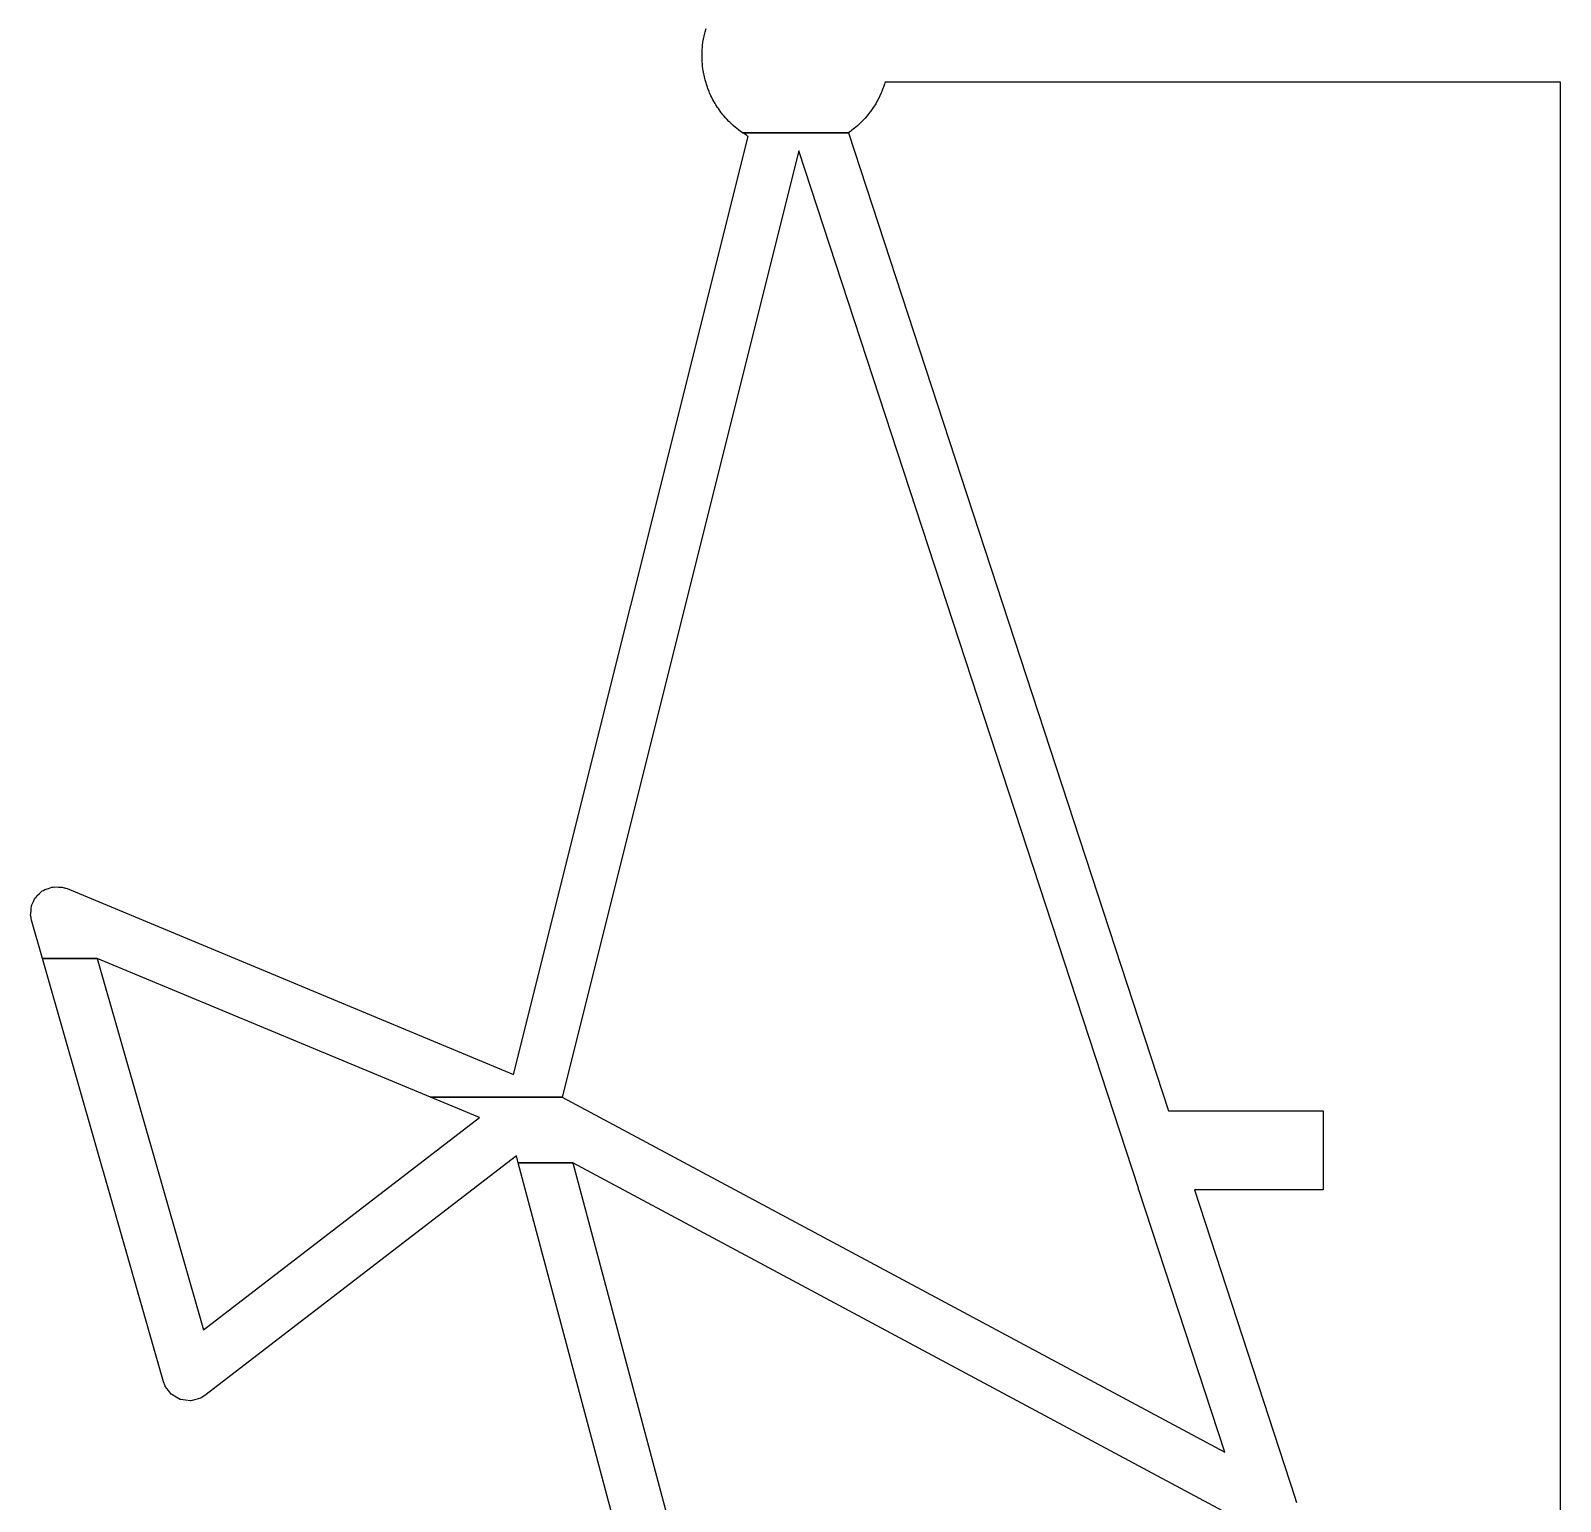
# Model space of a CAD drawing. Header units: millimetres. Extents: x 73.1 to 170.6, y -160.7 to -95.4.
# Drawn here: x 149.49 to 156.29, y -147.38 to -140.84 of the extents above; entities that cross this region are included whole.
import ezdxf

# ---------------------------------------------------------------- set-up
doc = ezdxf.new("R2010")
doc.units = ezdxf.units.MM
doc.layers.add('B.Silkscreen', color=31, linetype='CONTINUOUS', true_color=0xe8b2a7)

msp = doc.modelspace()

# ---------------------------------------------------------------- linework, layer by layer
at = {"layer": 'B.Silkscreen', "linetype": 'CONTINUOUS'}
for p, q in [((152.491444, -140.845746), (152.495395, -140.831836)), ((152.47942, -140.913215), (152.480043, -140.907064)), ((152.480043, -140.907064), (152.481906, -140.89238)), ((152.481906, -140.89238), (152.482846, -140.886232)), ((152.482846, -140.886232), (152.485429, -140.871797)), ((152.485429, -140.871797), (152.486653, -140.865822)), ((152.486653, -140.865822), (152.489928, -140.851641)), ((152.489928, -140.851641), (152.491444, -140.845746)), ((152.4776, -140.949311), (152.477984, -140.934217)), ((152.4776, -140.955533), (152.4776, -140.949311)), ((152.477984, -140.970612), (152.4776, -140.955533)), ((152.477984, -140.934217), (152.478293, -140.928089)), ((152.478292, -140.976723), (152.477984, -140.970612)), ((152.479419, -140.991618), (152.478292, -140.976723)), ((152.478293, -140.928089), (152.47942, -140.913215)), ((152.480045, -140.997799), (152.479419, -140.991618)), ((152.481908, -141.012467), (152.480045, -140.997799)), ((152.482845, -141.018596), (152.481908, -141.012467)), ((152.485428, -141.033032), (152.482845, -141.018596)), ((152.486653, -141.039011), (152.485428, -141.033032)), ((152.489928, -141.053191), (152.486653, -141.039011)), ((152.491443, -141.059079), (152.489928, -141.053191)), ((152.495394, -141.072991), (152.491443, -141.059079)), ((152.497186, -141.078755), (152.495394, -141.072991)), ((152.501792, -141.092376), (152.497186, -141.078755)), ((152.503856, -141.098019), (152.501792, -141.092376)), ((152.5091, -141.111332), (152.503856, -141.098019)), ((152.51145, -141.116893), (152.5091, -141.111332)), ((152.517324, -141.129885), (152.51145, -141.116893)), ((153.274503, -141.116886), (153.26863, -141.129878)), ((153.27683, -141.111384), (153.274503, -141.116886)), ((153.282081, -141.098071), (153.27683, -141.111384)), ((153.284158, -141.092399), (153.282081, -141.098071)), ((153.288767, -141.078778), (153.284158, -141.092399)), ((153.290575, -141.07296), (153.288767, -141.078778)), ((153.291505, -141.069682), (153.290575, -141.07296)), ((156.29359, -141.069682), (153.291505, -141.069682)), ((156.29359, -155.2106), (156.29359, -141.069682)), ((152.519926, -141.135283), (152.517324, -141.129885)), ((152.5264, -141.147914), (152.519926, -141.135283)), ((152.529181, -141.153034), (152.5264, -141.147914)), ((152.536235, -141.165317), (152.529181, -141.153034)), ((152.539322, -141.170403), (152.536235, -141.165317)), ((152.546949, -141.182303), (152.539322, -141.170403)), ((152.550274, -141.187223), (152.546949, -141.182303)), ((153.239014, -141.182279), (153.235695, -141.187194)), ((153.246637, -141.170379), (153.239014, -141.182279)), ((153.249668, -141.165389), (153.246637, -141.170379)), ((153.256733, -141.153106), (153.249668, -141.165389)), ((153.259569, -141.147886), (153.256733, -141.153106)), ((153.266039, -141.135255), (153.259569, -141.147886)), ((153.26863, -141.129878), (153.266039, -141.135255)), ((152.55845, -141.198711), (152.550274, -141.187223)), ((152.561953, -141.203392), (152.55845, -141.198711)), ((152.570658, -141.214462), (152.561953, -141.203392)), ((152.574322, -141.218902), (152.570658, -141.214462)), ((152.583534, -141.229545), (152.574322, -141.218902)), ((152.587506, -141.233916), (152.583534, -141.229545)), ((152.597213, -141.244093), (152.587506, -141.233916)), ((152.601285, -141.248166), (152.597213, -141.244093)), ((152.611461, -141.257875), (152.601285, -141.248166)), ((153.184656, -141.248175), (153.174478, -141.257884)), ((153.188737, -141.244093), (153.184656, -141.248175)), ((153.198444, -141.233916), (153.188737, -141.244093)), ((153.202395, -141.22957), (153.198444, -141.233916)), ((153.211612, -141.218927), (153.202395, -141.22957)), ((153.215305, -141.214452), (153.211612, -141.218927)), ((153.224008, -141.203382), (153.215305, -141.214452)), ((153.227524, -141.198682), (153.224008, -141.203382)), ((153.235695, -141.187194), (153.227524, -141.198682)), ((151.639649, -145.48225), (152.682566, -141.310588)), ((152.615811, -141.26183), (152.611461, -141.257875)), ((152.626447, -141.271043), (152.615811, -141.26183)), ((152.630922, -141.274737), (152.626447, -141.271043)), ((152.641996, -141.283445), (152.630922, -141.274737)), ((152.646796, -141.287033), (152.641996, -141.283445)), ((152.657579, -141.294688), (152.646796, -141.287033)), ((152.658299, -141.295199), (152.657579, -141.294688)), ((152.657579, -141.294688), (153.128376, -141.294688)), ((153.128376, -141.294688), (152.657579, -141.294688)), ((152.66303, -141.298394), (152.658299, -141.295199)), ((152.674917, -141.306024), (152.66303, -141.298394)), ((152.680062, -141.30915), (152.674917, -141.306024)), ((152.682566, -141.310588), (152.680062, -141.30915)), ((153.139214, -141.286984), (153.128376, -141.294688)), ((153.128376, -141.294688), (154.551428, -145.642912)), ((153.143957, -141.283435), (153.139214, -141.286984)), ((153.155028, -141.274727), (153.143957, -141.283435)), ((153.159448, -141.27108), (153.155028, -141.274727)), ((153.170094, -141.261867), (153.159448, -141.27108)), ((153.174478, -141.257884), (153.170094, -141.261867)), ((152.908072, -141.375535), (151.856279, -145.582699)), ((154.417382, -145.987329), (152.908072, -141.375535)), ((149.57182, -144.654639), (149.586993, -144.648392)), ((149.586993, -144.648392), (149.593636, -144.648405)), ((149.593636, -144.648405), (149.60003, -144.646579)), ((149.60003, -144.646579), (149.616338, -144.648452)), ((149.616338, -144.648452), (149.632746, -144.648487)), ((149.632746, -144.648487), (149.642452, -144.651453)), ((149.642452, -144.651453), (149.645484, -144.651802)), ((149.645484, -144.651802), (149.647797, -144.653087)), ((149.647797, -144.653087), (149.65473, -144.655206)), ((149.497983, -144.727593), (149.505954, -144.713244)), ((149.505954, -144.713244), (149.512266, -144.698097)), ((149.512266, -144.698097), (149.516974, -144.693407)), ((149.516974, -144.693407), (149.520203, -144.687597)), ((149.520203, -144.687597), (149.533054, -144.677394)), ((149.533054, -144.677394), (149.544685, -144.665812)), ((149.544685, -144.665812), (149.550832, -144.66328)), ((149.550832, -144.66328), (149.556037, -144.659149)), ((149.556037, -144.659149), (149.57182, -144.654639)), ((149.65473, -144.655206), (151.639649, -145.48225)), ((149.49276, -144.773047), (149.494633, -144.756738)), ((149.494579, -144.783035), (149.49276, -144.773047)), ((149.494573, -144.786084), (149.494579, -144.783035)), ((149.495579, -144.788529), (149.494573, -144.786084)), ((149.494633, -144.756738), (149.494668, -144.740331)), ((149.494668, -144.740331), (149.497224, -144.734196)), ((149.496879, -144.795662), (149.495579, -144.788529)), ((149.497224, -144.734196), (149.497983, -144.727593)), ((149.545355, -144.965329), (149.496879, -144.795662)), ((150.083193, -146.847755), (149.545355, -144.965329)), ((149.545355, -144.965329), (149.789263, -144.965329)), ((149.789263, -144.965329), (149.545355, -144.965329)), ((149.789263, -144.965329), (150.26127, -146.617346)), ((151.27096, -145.582699), (149.789263, -144.965329)), ((151.488483, -145.673333), (151.27096, -145.582699)), ((151.27096, -145.582699), (151.856279, -145.582699)), ((151.856279, -145.582699), (151.27096, -145.582699)), ((151.856279, -145.582699), (154.801292, -147.160392)), ((150.26127, -146.617346), (151.488483, -145.673333)), ((154.551428, -145.642912), (155.238218, -145.642912)), ((155.238218, -145.642912), (155.238218, -145.994697)), ((151.652388, -145.843136), (150.267439, -146.908486)), ((151.660608, -145.873962), (151.652388, -145.843136)), ((153.014198, -150.949937), (151.660608, -145.873962)), ((151.660608, -145.873962), (151.903328, -145.873962)), ((151.903328, -145.873962), (151.660608, -145.873962)), ((151.903328, -145.873962), (153.237323, -150.876458)), ((154.89646, -147.477433), (151.903328, -145.873962)), ((154.417382, -145.994697), (154.417382, -145.987329)), ((154.419793, -145.994697), (154.417382, -145.994697)), ((154.801292, -147.160392), (154.419793, -145.994697)), ((155.238218, -145.994697), (154.666557, -145.994697)), ((154.666557, -145.994697), (155.115143, -147.36538)), ((150.090462, -146.866145), (150.083193, -146.847755)), ((150.090836, -146.867531), (150.090462, -146.866145)), ((150.091195, -146.867998), (150.090836, -146.867531)), ((150.091644, -146.869133), (150.091195, -146.867998)), ((150.10531, -146.886347), (150.091644, -146.869133)), ((150.118733, -146.903796), (150.10531, -146.886347)), ((150.119525, -146.904252), (150.118733, -146.903796)), ((150.120092, -146.904966), (150.119525, -146.904252)), ((150.13927, -146.91562), (150.120092, -146.904966)), ((150.158383, -146.926625), (150.13927, -146.91562)), ((150.159291, -146.926743), (150.158383, -146.926625)), ((150.160088, -146.927186), (150.159291, -146.926743)), ((150.181889, -146.929691), (150.160088, -146.927186)), ((150.203753, -146.932543), (150.181889, -146.929691)), ((150.204636, -146.932305), (150.203753, -146.932543)), ((150.205542, -146.932409), (150.204636, -146.932305)), ((150.226657, -146.926376), (150.205542, -146.932409)), ((150.247933, -146.920648), (150.226657, -146.926376)), ((150.24897, -146.920001), (150.247933, -146.920648)), ((150.249535, -146.91984), (150.24897, -146.920001)), ((150.250655, -146.91895), (150.249535, -146.91984)), ((150.267439, -146.908486), (150.250655, -146.91895)), ((155.115143, -147.36538), (155.117261, -147.374937)), ((155.117261, -147.374937), (155.119663, -147.384458))]:
    msp.add_line(p, q, dxfattribs=at)

doc.saveas('drawing.dxf')
